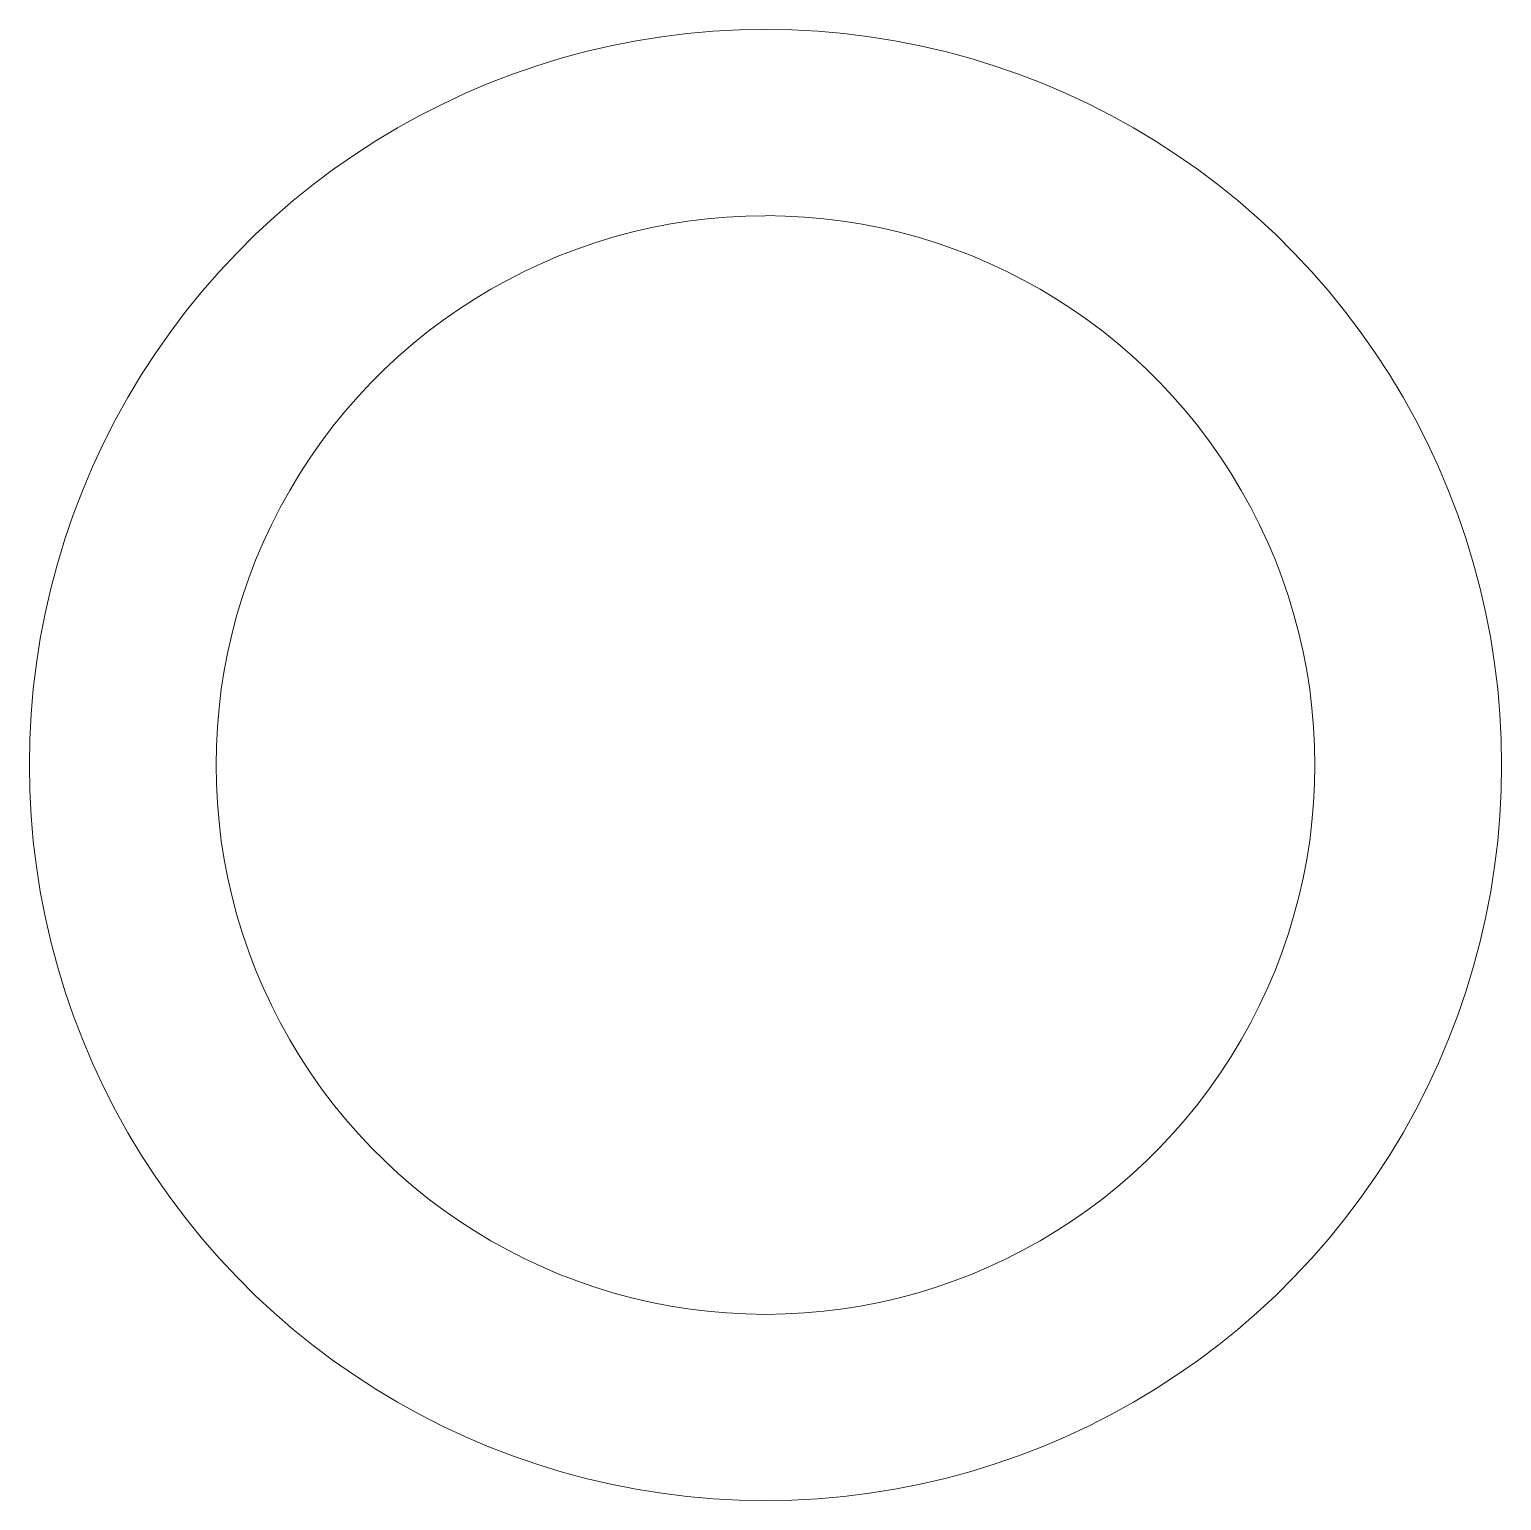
# Model space of a CAD drawing. Header units: centimetres. Extents: x -20.3 to 20.3, y -34.1 to 34.1.
# Drawn here: x -12.186 to -10.605, y -34.056 to -32.476 of the extents above; entities that cross this region are included whole.
import ezdxf

# ---------------------------------------------------------------- set-up
doc = ezdxf.new("R2010")
doc.units = ezdxf.units.CM
doc.header["$MEASUREMENT"] = 0
doc.layers.add('layer 1', color=7, linetype='Continuous')

msp = doc.modelspace()

# ---------------------------------------------------------------- linework, layer by layer
at = {"layer": 'layer 1', "color": 1, "lineweight": 9}
for points in [[(-11.3951, -32.47619), (-11.3951, -32.47619), (-11.42327, -32.47668), (-11.42327, -32.47668), (-11.42327, -32.47668), (-11.42327, -32.47668), (-11.45126, -32.47816), (-11.45126, -32.47816), (-11.45126, -32.47816), (-11.45126, -32.47816), (-11.47907, -32.48061), (-11.47907, -32.48061), (-11.47907, -32.48061), (-11.47907, -32.48061), (-11.50668, -32.48403), (-11.50668, -32.48403), (-11.50668, -32.48403), (-11.50668, -32.48403), (-11.53405, -32.48841), (-11.53405, -32.48841), (-11.53405, -32.48841), (-11.53405, -32.48841), (-11.56117, -32.49373), (-11.56117, -32.49373), (-11.56117, -32.49373), (-11.56117, -32.49373), (-11.58802, -32.49997), (-11.58802, -32.49997), (-11.58802, -32.49997), (-11.58802, -32.49997), (-11.61458, -32.50713), (-11.61458, -32.50713), (-11.61458, -32.50713), (-11.61458, -32.50713), (-11.64082, -32.5152), (-11.64082, -32.5152), (-11.64082, -32.5152), (-11.64082, -32.5152), (-11.66671, -32.52416), (-11.66671, -32.52416), (-11.66671, -32.52416), (-11.66671, -32.52416), (-11.69225, -32.53399), (-11.69225, -32.53399), (-11.69225, -32.53399), (-11.69225, -32.53399), (-11.7174, -32.5447), (-11.7174, -32.5447), (-11.7174, -32.5447), (-11.7174, -32.5447), (-11.74215, -32.55625), (-11.74215, -32.55625), (-11.74215, -32.55625), (-11.74215, -32.55625), (-11.76647, -32.56864), (-11.76647, -32.56864), (-11.76647, -32.56864), (-11.76647, -32.56864), (-11.79034, -32.58187), (-11.79034, -32.58187), (-11.79034, -32.58187), (-11.79034, -32.58187), (-11.81374, -32.59591), (-11.81374, -32.59591), (-11.81374, -32.59591), (-11.81374, -32.59591), (-11.83665, -32.61076), (-11.83665, -32.61076), (-11.83665, -32.61076), (-11.83665, -32.61076), (-11.85904, -32.6264), (-11.85904, -32.6264), (-11.85904, -32.6264), (-11.85904, -32.6264), (-11.8809, -32.64281), (-11.8809, -32.64281), (-11.8809, -32.64281), (-11.8809, -32.64281), (-11.9022, -32.65999), (-11.9022, -32.65999), (-11.9022, -32.65999), (-11.9022, -32.65999), (-11.92292, -32.67792), (-11.92292, -32.67792), (-11.92292, -32.67792), (-11.92292, -32.67792), (-11.94304, -32.69659), (-11.94304, -32.69659), (-11.94304, -32.69659), (-11.94304, -32.69659), (-11.96254, -32.71598), (-11.96254, -32.71598), (-11.96254, -32.71598), (-11.96254, -32.71598), (-11.9814, -32.7361), (-11.9814, -32.7361), (-11.9814, -32.7361), (-11.9814, -32.7361), (-11.99958, -32.75691), (-11.99958, -32.75691), (-11.99958, -32.75691), (-11.99958, -32.75691), (-12.01708, -32.77842), (-12.01708, -32.77842), (-12.01708, -32.77842), (-12.01708, -32.77842), (-12.03386, -32.80059), (-12.03386, -32.80059), (-12.03386, -32.80059), (-12.03386, -32.80059), (-12.04992, -32.82344), (-12.04992, -32.82344), (-12.04992, -32.82344), (-12.04992, -32.82344), (-12.06523, -32.84694), (-12.06523, -32.84694), (-12.06523, -32.84694), (-12.06523, -32.84694), (-12.0796, -32.87083), (-12.0796, -32.87083), (-12.0796, -32.87083), (-12.0796, -32.87083), (-12.09338, -32.89568), (-12.09338, -32.89568), (-12.09338, -32.89568), (-12.09338, -32.89568), (-12.10608, -32.92067), (-12.10608, -32.92067), (-12.10608, -32.92067), (-12.10608, -32.92067), (-12.11786, -32.94599), (-12.11786, -32.94599), (-12.11786, -32.94599), (-12.11786, -32.94599), (-12.12868, -32.97161), (-12.12868, -32.97161), (-12.12868, -32.97161), (-12.12868, -32.97161), (-12.13856, -32.9975), (-12.13856, -32.9975), (-12.13856, -32.9975), (-12.13856, -32.9975), (-12.1475, -33.02366), (-12.1475, -33.02366), (-12.1475, -33.02366), (-12.1475, -33.02366), (-12.1555, -33.05004), (-12.1555, -33.05004), (-12.1555, -33.05004), (-12.1555, -33.05004), (-12.16256, -33.07662), (-12.16256, -33.07662), (-12.16256, -33.07662), (-12.16256, -33.07662), (-12.16868, -33.10338), (-12.16868, -33.10338), (-12.16868, -33.10338), (-12.16868, -33.10338), (-12.17386, -33.13029), (-12.17386, -33.13029), (-12.17386, -33.13029), (-12.17386, -33.13029), (-12.1781, -33.15732), (-12.1781, -33.15732), (-12.1781, -33.15732), (-12.1781, -33.15732), (-12.1814, -33.18446), (-12.1814, -33.18446), (-12.1814, -33.18446), (-12.1814, -33.18446), (-12.18376, -33.21167), (-12.18376, -33.21167), (-12.18376, -33.21167), (-12.18376, -33.21167), (-12.18516, -33.23893), (-12.18516, -33.23893), (-12.18516, -33.23893), (-12.18516, -33.23893), (-12.18555, -33.26622), (-12.18555, -33.26622), (-12.18555, -33.26622), (-12.18555, -33.26622), (-12.18516, -33.29351), (-12.18516, -33.29351), (-12.18516, -33.29351), (-12.18516, -33.29351), (-12.18376, -33.32077), (-12.18376, -33.32077), (-12.18376, -33.32077), (-12.18376, -33.32077), (-12.1814, -33.34798), (-12.1814, -33.34798), (-12.1814, -33.34798), (-12.1814, -33.34798), (-12.1781, -33.37512), (-12.1781, -33.37512), (-12.1781, -33.37512), (-12.1781, -33.37512), (-12.17386, -33.40215), (-12.17386, -33.40215), (-12.17386, -33.40215), (-12.17386, -33.40215), (-12.16868, -33.42906), (-12.16868, -33.42906), (-12.16868, -33.42906), (-12.16868, -33.42906), (-12.16256, -33.45582), (-12.16256, -33.45582), (-12.16256, -33.45582), (-12.16256, -33.45582), (-12.1555, -33.4824), (-12.1555, -33.4824), (-12.1555, -33.4824), (-12.1555, -33.4824), (-12.1475, -33.50878), (-12.1475, -33.50878), (-12.1475, -33.50878), (-12.1475, -33.50878), (-12.13856, -33.53493), (-12.13856, -33.53493), (-12.13856, -33.53493), (-12.13856, -33.53493), (-12.12868, -33.56083), (-12.12868, -33.56083), (-12.12868, -33.56083), (-12.12868, -33.56083), (-12.11786, -33.58645), (-12.11786, -33.58645), (-12.11786, -33.58645), (-12.11786, -33.58645), (-12.10608, -33.61176), (-12.10608, -33.61176), (-12.10608, -33.61176), (-12.10608, -33.61176), (-12.09338, -33.63675), (-12.09338, -33.63675), (-12.09338, -33.63675), (-12.09338, -33.63675), (-12.07972, -33.66138), (-12.07972, -33.66138), (-12.07972, -33.66138), (-12.07972, -33.66138), (-12.0652, -33.68552), (-12.0652, -33.68552), (-12.0652, -33.68552), (-12.0652, -33.68552), (-12.0499, -33.70902), (-12.0499, -33.70902), (-12.0499, -33.70902), (-12.0499, -33.70902), (-12.03384, -33.73186), (-12.03384, -33.73186), (-12.03384, -33.73186), (-12.03384, -33.73186), (-12.01706, -33.75404), (-12.01706, -33.75404), (-12.01706, -33.75404), (-12.01706, -33.75404), (-11.99956, -33.77554), (-11.99956, -33.77554), (-11.99956, -33.77554), (-11.99956, -33.77554), (-11.98138, -33.79636), (-11.98138, -33.79636), (-11.98138, -33.79636), (-11.98138, -33.79636), (-11.96252, -33.81647), (-11.96252, -33.81647), (-11.96252, -33.81647), (-11.96252, -33.81647), (-11.94302, -33.83586), (-11.94302, -33.83586), (-11.94302, -33.83586), (-11.94302, -33.83586), (-11.9229, -33.85453), (-11.9229, -33.85453), (-11.9229, -33.85453), (-11.9229, -33.85453), (-11.90218, -33.87246), (-11.90218, -33.87246), (-11.90218, -33.87246), (-11.90218, -33.87246), (-11.88088, -33.88964), (-11.88088, -33.88964), (-11.88088, -33.88964), (-11.88088, -33.88964), (-11.85902, -33.90606), (-11.85902, -33.90606), (-11.85902, -33.90606), (-11.85902, -33.90606), (-11.83663, -33.9217), (-11.83663, -33.9217), (-11.83663, -33.9217), (-11.83663, -33.9217), (-11.81372, -33.93654), (-11.81372, -33.93654), (-11.81372, -33.93654), (-11.81372, -33.93654), (-11.79032, -33.95058), (-11.79032, -33.95058), (-11.79032, -33.95058), (-11.79032, -33.95058), (-11.76645, -33.96381), (-11.76645, -33.96381), (-11.76645, -33.96381), (-11.76645, -33.96381), (-11.74213, -33.97621), (-11.74213, -33.97621), (-11.74213, -33.97621), (-11.74213, -33.97621), (-11.71738, -33.98776), (-11.71738, -33.98776), (-11.71738, -33.98776), (-11.71738, -33.98776), (-11.69223, -33.99846), (-11.69223, -33.99846), (-11.69223, -33.99846), (-11.69223, -33.99846), (-11.66669, -34.0083), (-11.66669, -34.0083), (-11.66669, -34.0083), (-11.66669, -34.0083), (-11.6408, -34.01726), (-11.6408, -34.01726), (-11.6408, -34.01726), (-11.6408, -34.01726), (-11.61456, -34.02532), (-11.61456, -34.02532), (-11.61456, -34.02532), (-11.61456, -34.02532), (-11.58801, -34.03248), (-11.58801, -34.03248), (-11.58801, -34.03248), (-11.58801, -34.03248), (-11.56116, -34.03873), (-11.56116, -34.03873), (-11.56116, -34.03873), (-11.56116, -34.03873), (-11.53404, -34.04405), (-11.53404, -34.04405), (-11.53404, -34.04405), (-11.53404, -34.04405), (-11.50666, -34.04843), (-11.50666, -34.04843), (-11.50666, -34.04843), (-11.50666, -34.04843), (-11.47906, -34.05184), (-11.47906, -34.05184), (-11.47906, -34.05184), (-11.47906, -34.05184), (-11.45125, -34.05429), (-11.45125, -34.05429), (-11.45125, -34.05429), (-11.45125, -34.05429), (-11.42326, -34.05577), (-11.42326, -34.05577), (-11.42326, -34.05577), (-11.42326, -34.05577), (-11.3951, -34.05625), (-11.3951, -34.05625), (-11.3951, -34.05625), (-11.3951, -34.05625), (-11.36694, -34.05574), (-11.36694, -34.05574), (-11.36694, -34.05574), (-11.36694, -34.05574), (-11.33894, -34.05427), (-11.33894, -34.05427), (-11.33894, -34.05427), (-11.33894, -34.05427), (-11.31113, -34.05182), (-11.31113, -34.05182), (-11.31113, -34.05182), (-11.31113, -34.05182), (-11.28353, -34.0484), (-11.28353, -34.0484), (-11.28353, -34.0484), (-11.28353, -34.0484), (-11.25615, -34.04402), (-11.25615, -34.04402), (-11.25615, -34.04402), (-11.25615, -34.04402), (-11.22904, -34.0387), (-11.22904, -34.0387), (-11.22904, -34.0387), (-11.22904, -34.0387), (-11.20219, -34.03246), (-11.20219, -34.03246), (-11.20219, -34.03246), (-11.20219, -34.03246), (-11.17564, -34.02529), (-11.17564, -34.02529), (-11.17564, -34.02529), (-11.17564, -34.02529), (-11.1494, -34.01723), (-11.1494, -34.01723), (-11.1494, -34.01723), (-11.1494, -34.01723), (-11.1235, -34.00827), (-11.1235, -34.00827), (-11.1235, -34.00827), (-11.1235, -34.00827), (-11.09797, -33.99844), (-11.09797, -33.99844), (-11.09797, -33.99844), (-11.09797, -33.99844), (-11.07282, -33.98773), (-11.07282, -33.98773), (-11.07282, -33.98773), (-11.07282, -33.98773), (-11.04807, -33.97618), (-11.04807, -33.97618), (-11.04807, -33.97618), (-11.04807, -33.97618), (-11.02375, -33.96378), (-11.02375, -33.96378), (-11.02375, -33.96378), (-11.02375, -33.96378), (-10.99988, -33.95056), (-10.99988, -33.95056), (-10.99988, -33.95056), (-10.99988, -33.95056), (-10.97648, -33.93652), (-10.97648, -33.93652), (-10.97648, -33.93652), (-10.97648, -33.93652), (-10.95357, -33.92167), (-10.95357, -33.92167), (-10.95357, -33.92167), (-10.95357, -33.92167), (-10.93117, -33.90603), (-10.93117, -33.90603), (-10.93117, -33.90603), (-10.93117, -33.90603), (-10.90932, -33.88962), (-10.90932, -33.88962), (-10.90932, -33.88962), (-10.90932, -33.88962), (-10.88801, -33.87244), (-10.88801, -33.87244), (-10.88801, -33.87244), (-10.88801, -33.87244), (-10.86729, -33.85451), (-10.86729, -33.85451), (-10.86729, -33.85451), (-10.86729, -33.85451), (-10.84717, -33.83584), (-10.84717, -33.83584), (-10.84717, -33.83584), (-10.84717, -33.83584), (-10.82767, -33.81644), (-10.82767, -33.81644), (-10.82767, -33.81644), (-10.82767, -33.81644), (-10.80883, -33.79633), (-10.80883, -33.79633), (-10.80883, -33.79633), (-10.80883, -33.79633), (-10.79066, -33.77552), (-10.79066, -33.77552), (-10.79066, -33.77552), (-10.79066, -33.77552), (-10.77316, -33.75401), (-10.77316, -33.75401), (-10.77316, -33.75401), (-10.77316, -33.75401), (-10.75638, -33.73183), (-10.75638, -33.73183), (-10.75638, -33.73183), (-10.75638, -33.73183), (-10.74031, -33.70899), (-10.74031, -33.70899), (-10.74031, -33.70899), (-10.74031, -33.70899), (-10.72501, -33.68549), (-10.72501, -33.68549), (-10.72501, -33.68549), (-10.72501, -33.68549), (-10.71039, -33.66118), (-10.71039, -33.66118), (-10.71039, -33.66118), (-10.71039, -33.66118), (-10.69683, -33.63674), (-10.69683, -33.63674), (-10.69683, -33.63674), (-10.69683, -33.63674), (-10.68411, -33.61176), (-10.68411, -33.61176), (-10.68411, -33.61176), (-10.68411, -33.61176), (-10.67235, -33.58644), (-10.67235, -33.58644), (-10.67235, -33.58644), (-10.67235, -33.58644), (-10.66153, -33.56082), (-10.66153, -33.56082), (-10.66153, -33.56082), (-10.66153, -33.56082), (-10.65165, -33.53492), (-10.65165, -33.53492), (-10.65165, -33.53492), (-10.65165, -33.53492), (-10.64271, -33.50877), (-10.64271, -33.50877), (-10.64271, -33.50877), (-10.64271, -33.50877), (-10.63471, -33.48239), (-10.63471, -33.48239), (-10.63471, -33.48239), (-10.63471, -33.48239), (-10.62765, -33.45581), (-10.62765, -33.45581), (-10.62765, -33.45581), (-10.62765, -33.45581), (-10.62153, -33.42905), (-10.62153, -33.42905), (-10.62153, -33.42905), (-10.62153, -33.42905), (-10.61635, -33.40214), (-10.61635, -33.40214), (-10.61635, -33.40214), (-10.61635, -33.40214), (-10.61211, -33.37511), (-10.61211, -33.37511), (-10.61211, -33.37511), (-10.61211, -33.37511), (-10.60881, -33.34797), (-10.60881, -33.34797), (-10.60881, -33.34797), (-10.60881, -33.34797), (-10.60645, -33.32076), (-10.60645, -33.32076), (-10.60645, -33.32076), (-10.60645, -33.32076), (-10.60505, -33.2935), (-10.60505, -33.2935), (-10.60505, -33.2935), (-10.60505, -33.2935), (-10.60466, -33.26621), (-10.60466, -33.26621), (-10.60466, -33.26621), (-10.60466, -33.26621), (-10.60505, -33.23892), (-10.60505, -33.23892), (-10.60505, -33.23892), (-10.60505, -33.23892), (-10.60645, -33.21166), (-10.60645, -33.21166), (-10.60645, -33.21166), (-10.60645, -33.21166), (-10.60881, -33.18445), (-10.60881, -33.18445), (-10.60881, -33.18445), (-10.60881, -33.18445), (-10.61211, -33.15731), (-10.61211, -33.15731), (-10.61211, -33.15731), (-10.61211, -33.15731), (-10.61635, -33.13028), (-10.61635, -33.13028), (-10.61635, -33.13028), (-10.61635, -33.13028), (-10.62153, -33.10337), (-10.62153, -33.10337), (-10.62153, -33.10337), (-10.62153, -33.10337), (-10.62765, -33.07661), (-10.62765, -33.07661), (-10.62765, -33.07661), (-10.62765, -33.07661), (-10.63471, -33.05003), (-10.63471, -33.05003), (-10.63471, -33.05003), (-10.63471, -33.05003), (-10.64271, -33.02365), (-10.64271, -33.02365), (-10.64271, -33.02365), (-10.64271, -33.02365), (-10.65165, -32.9975), (-10.65165, -32.9975), (-10.65165, -32.9975), (-10.65165, -32.9975), (-10.66153, -32.9716), (-10.66153, -32.9716), (-10.66153, -32.9716), (-10.66153, -32.9716), (-10.67235, -32.94598), (-10.67235, -32.94598), (-10.67235, -32.94598), (-10.67235, -32.94598), (-10.68411, -32.92067), (-10.68411, -32.92067), (-10.68411, -32.92067), (-10.68411, -32.92067), (-10.69683, -32.89568), (-10.69683, -32.89568), (-10.69683, -32.89568), (-10.69683, -32.89568), (-10.7105, -32.87104), (-10.7105, -32.87104), (-10.7105, -32.87104), (-10.7105, -32.87104), (-10.72502, -32.84691), (-10.72502, -32.84691), (-10.72502, -32.84691), (-10.72502, -32.84691), (-10.74031, -32.82341), (-10.74031, -32.82341), (-10.74031, -32.82341), (-10.74031, -32.82341), (-10.75638, -32.80057), (-10.75638, -32.80057), (-10.75638, -32.80057), (-10.75638, -32.80057), (-10.77316, -32.77839), (-10.77316, -32.77839), (-10.77316, -32.77839), (-10.77316, -32.77839), (-10.79066, -32.75688), (-10.79066, -32.75688), (-10.79066, -32.75688), (-10.79066, -32.75688), (-10.80883, -32.73607), (-10.80883, -32.73607), (-10.80883, -32.73607), (-10.80883, -32.73607), (-10.82767, -32.71596), (-10.82767, -32.71596), (-10.82767, -32.71596), (-10.82767, -32.71596), (-10.84717, -32.69656), (-10.84717, -32.69656), (-10.84717, -32.69656), (-10.84717, -32.69656), (-10.86729, -32.67789), (-10.86729, -32.67789), (-10.86729, -32.67789), (-10.86729, -32.67789), (-10.88801, -32.65996), (-10.88801, -32.65996), (-10.88801, -32.65996), (-10.88801, -32.65996), (-10.90932, -32.64278), (-10.90932, -32.64278), (-10.90932, -32.64278), (-10.90932, -32.64278), (-10.93117, -32.62637), (-10.93117, -32.62637), (-10.93117, -32.62637), (-10.93117, -32.62637), (-10.95357, -32.61073), (-10.95357, -32.61073), (-10.95357, -32.61073), (-10.95357, -32.61073), (-10.97648, -32.59589), (-10.97648, -32.59589), (-10.97648, -32.59589), (-10.97648, -32.59589), (-10.99988, -32.58184), (-10.99988, -32.58184), (-10.99988, -32.58184), (-10.99988, -32.58184), (-11.02375, -32.56862), (-11.02375, -32.56862), (-11.02375, -32.56862), (-11.02375, -32.56862), (-11.04807, -32.55622), (-11.04807, -32.55622), (-11.04807, -32.55622), (-11.04807, -32.55622), (-11.07282, -32.54467), (-11.07282, -32.54467), (-11.07282, -32.54467), (-11.07282, -32.54467), (-11.09797, -32.53397), (-11.09797, -32.53397), (-11.09797, -32.53397), (-11.09797, -32.53397), (-11.1235, -32.52413), (-11.1235, -32.52413), (-11.1235, -32.52413), (-11.1235, -32.52413), (-11.1494, -32.51517), (-11.1494, -32.51517), (-11.1494, -32.51517), (-11.1494, -32.51517), (-11.17564, -32.50711), (-11.17564, -32.50711), (-11.17564, -32.50711), (-11.17564, -32.50711), (-11.20219, -32.49995), (-11.20219, -32.49995), (-11.20219, -32.49995), (-11.20219, -32.49995), (-11.22904, -32.4937), (-11.22904, -32.4937), (-11.22904, -32.4937), (-11.22904, -32.4937), (-11.25615, -32.48838), (-11.25615, -32.48838), (-11.25615, -32.48838), (-11.25615, -32.48838), (-11.28353, -32.484), (-11.28353, -32.484), (-11.28353, -32.484), (-11.28353, -32.484), (-11.31113, -32.48058), (-11.31113, -32.48058), (-11.31113, -32.48058), (-11.31113, -32.48058), (-11.33894, -32.47813), (-11.33894, -32.47813), (-11.33894, -32.47813), (-11.33894, -32.47813), (-11.36693, -32.47666), (-11.36693, -32.47666), (-11.36693, -32.47666), (-11.36693, -32.47666), (-11.3951, -32.47616), (-11.3951, -32.47616)], [(-11.3951, -32.67618), (-11.3951, -32.67618), (-11.37408, -32.67656), (-11.37408, -32.67656), (-11.37408, -32.67656), (-11.37408, -32.67656), (-11.35319, -32.67769), (-11.35319, -32.67769), (-11.35319, -32.67769), (-11.35319, -32.67769), (-11.33243, -32.67953), (-11.33243, -32.67953), (-11.33243, -32.67953), (-11.33243, -32.67953), (-11.31182, -32.6821), (-11.31182, -32.6821), (-11.31182, -32.6821), (-11.31182, -32.6821), (-11.29139, -32.68537), (-11.29139, -32.68537), (-11.29139, -32.68537), (-11.29139, -32.68537), (-11.27115, -32.68935), (-11.27115, -32.68935), (-11.27115, -32.68935), (-11.27115, -32.68935), (-11.2511, -32.69402), (-11.2511, -32.69402), (-11.2511, -32.69402), (-11.2511, -32.69402), (-11.23128, -32.69938), (-11.23128, -32.69938), (-11.23128, -32.69938), (-11.23128, -32.69938), (-11.21171, -32.70541), (-11.21171, -32.70541), (-11.21171, -32.70541), (-11.21171, -32.70541), (-11.19238, -32.71211), (-11.19238, -32.71211), (-11.19238, -32.71211), (-11.19238, -32.71211), (-11.17332, -32.71946), (-11.17332, -32.71946), (-11.17332, -32.71946), (-11.17332, -32.71946), (-11.15454, -32.72746), (-11.15454, -32.72746), (-11.15454, -32.72746), (-11.15454, -32.72746), (-11.13608, -32.7361), (-11.13608, -32.7361), (-11.13608, -32.7361), (-11.13608, -32.7361), (-11.11792, -32.74536), (-11.11792, -32.74536), (-11.11792, -32.74536), (-11.11792, -32.74536), (-11.1001, -32.75524), (-11.1001, -32.75524), (-11.1001, -32.75524), (-11.1001, -32.75524), (-11.08264, -32.76573), (-11.08264, -32.76573), (-11.08264, -32.76573), (-11.08264, -32.76573), (-11.06554, -32.77681), (-11.06554, -32.77681), (-11.06554, -32.77681), (-11.06554, -32.77681), (-11.04882, -32.78849), (-11.04882, -32.78849), (-11.04882, -32.78849), (-11.04882, -32.78849), (-11.0325, -32.80075), (-11.0325, -32.80075), (-11.0325, -32.80075), (-11.0325, -32.80075), (-11.0166, -32.81358), (-11.0166, -32.81358), (-11.0166, -32.81358), (-11.0166, -32.81358), (-11.00114, -32.82697), (-11.00114, -32.82697), (-11.00114, -32.82697), (-11.00114, -32.82697), (-10.98612, -32.84091), (-10.98612, -32.84091), (-10.98612, -32.84091), (-10.98612, -32.84091), (-10.97158, -32.8554), (-10.97158, -32.8554), (-10.97158, -32.8554), (-10.97158, -32.8554), (-10.95751, -32.87041), (-10.95751, -32.87041), (-10.95751, -32.87041), (-10.95751, -32.87041), (-10.94396, -32.88596), (-10.94396, -32.88596), (-10.94396, -32.88596), (-10.94396, -32.88596), (-10.93089, -32.90202), (-10.93089, -32.90202), (-10.93089, -32.90202), (-10.93089, -32.90202), (-10.91837, -32.91858), (-10.91837, -32.91858), (-10.91837, -32.91858), (-10.91837, -32.91858), (-10.90639, -32.93564), (-10.90639, -32.93564), (-10.90639, -32.93564), (-10.90639, -32.93564), (-10.89497, -32.95318), (-10.89497, -32.95318), (-10.89497, -32.95318), (-10.89497, -32.95318), (-10.88413, -32.9712), (-10.88413, -32.9712), (-10.88413, -32.9712), (-10.88413, -32.9712), (-10.87395, -32.9896), (-10.87395, -32.9896), (-10.87395, -32.9896), (-10.87395, -32.9896), (-10.86447, -33.00825), (-10.86447, -33.00825), (-10.86447, -33.00825), (-10.86447, -33.00825), (-10.85569, -33.02715), (-10.85569, -33.02715), (-10.85569, -33.02715), (-10.85569, -33.02715), (-10.8476, -33.04628), (-10.8476, -33.04628), (-10.8476, -33.04628), (-10.8476, -33.04628), (-10.84023, -33.06561), (-10.84023, -33.06561), (-10.84023, -33.06561), (-10.84023, -33.06561), (-10.83355, -33.08514), (-10.83355, -33.08514), (-10.83355, -33.08514), (-10.83355, -33.08514), (-10.82757, -33.10483), (-10.82757, -33.10483), (-10.82757, -33.10483), (-10.82757, -33.10483), (-10.82229, -33.12468), (-10.82229, -33.12468), (-10.82229, -33.12468), (-10.82229, -33.12468), (-10.81773, -33.14466), (-10.81773, -33.14466), (-10.81773, -33.14466), (-10.81773, -33.14466), (-10.81387, -33.16474), (-10.81387, -33.16474), (-10.81387, -33.16474), (-10.81387, -33.16474), (-10.81071, -33.18492), (-10.81071, -33.18492), (-10.81071, -33.18492), (-10.81071, -33.18492), (-10.80825, -33.20518), (-10.80825, -33.20518), (-10.80825, -33.20518), (-10.80825, -33.20518), (-10.80644, -33.22549), (-10.80644, -33.22549), (-10.80644, -33.22549), (-10.80644, -33.22549), (-10.80544, -33.24584), (-10.80544, -33.24584), (-10.80544, -33.24584), (-10.80544, -33.24584), (-10.80506, -33.26621), (-10.80506, -33.26621), (-10.80506, -33.26621), (-10.80506, -33.26621), (-10.80544, -33.28658), (-10.80544, -33.28658), (-10.80544, -33.28658), (-10.80544, -33.28658), (-10.80644, -33.30693), (-10.80644, -33.30693), (-10.80644, -33.30693), (-10.80644, -33.30693), (-10.80825, -33.32724), (-10.80825, -33.32724), (-10.80825, -33.32724), (-10.80825, -33.32724), (-10.81071, -33.3475), (-10.81071, -33.3475), (-10.81071, -33.3475), (-10.81071, -33.3475), (-10.81387, -33.36768), (-10.81387, -33.36768), (-10.81387, -33.36768), (-10.81387, -33.36768), (-10.81773, -33.38777), (-10.81773, -33.38777), (-10.81773, -33.38777), (-10.81773, -33.38777), (-10.82229, -33.40774), (-10.82229, -33.40774), (-10.82229, -33.40774), (-10.82229, -33.40774), (-10.82757, -33.42759), (-10.82757, -33.42759), (-10.82757, -33.42759), (-10.82757, -33.42759), (-10.83355, -33.44728), (-10.83355, -33.44728), (-10.83355, -33.44728), (-10.83355, -33.44728), (-10.84023, -33.46681), (-10.84023, -33.46681), (-10.84023, -33.46681), (-10.84023, -33.46681), (-10.8476, -33.48614), (-10.8476, -33.48614), (-10.8476, -33.48614), (-10.8476, -33.48614), (-10.85569, -33.50527), (-10.85569, -33.50527), (-10.85569, -33.50527), (-10.85569, -33.50527), (-10.86447, -33.52417), (-10.86447, -33.52417), (-10.86447, -33.52417), (-10.86447, -33.52417), (-10.87395, -33.54283), (-10.87395, -33.54283), (-10.87395, -33.54283), (-10.87395, -33.54283), (-10.88412, -33.56122), (-10.88412, -33.56122), (-10.88412, -33.56122), (-10.88412, -33.56122), (-10.89495, -33.57923), (-10.89495, -33.57923), (-10.89495, -33.57923), (-10.89495, -33.57923), (-10.90637, -33.59678), (-10.90637, -33.59678), (-10.90637, -33.59678), (-10.90637, -33.59678), (-10.91836, -33.61383), (-10.91836, -33.61383), (-10.91836, -33.61383), (-10.91836, -33.61383), (-10.93088, -33.6304), (-10.93088, -33.6304), (-10.93088, -33.6304), (-10.93088, -33.6304), (-10.94394, -33.64645), (-10.94394, -33.64645), (-10.94394, -33.64645), (-10.94394, -33.64645), (-10.9575, -33.662), (-10.9575, -33.662), (-10.9575, -33.662), (-10.9575, -33.662), (-10.97156, -33.67702), (-10.97156, -33.67702), (-10.97156, -33.67702), (-10.97156, -33.67702), (-10.9861, -33.6915), (-10.9861, -33.6915), (-10.9861, -33.6915), (-10.9861, -33.6915), (-11.00113, -33.70545), (-11.00113, -33.70545), (-11.00113, -33.70545), (-11.00113, -33.70545), (-11.01659, -33.71884), (-11.01659, -33.71884), (-11.01659, -33.71884), (-11.01659, -33.71884), (-11.03248, -33.73166), (-11.03248, -33.73166), (-11.03248, -33.73166), (-11.03248, -33.73166), (-11.04881, -33.74392), (-11.04881, -33.74392), (-11.04881, -33.74392), (-11.04881, -33.74392), (-11.06553, -33.7556), (-11.06553, -33.7556), (-11.06553, -33.7556), (-11.06553, -33.7556), (-11.08263, -33.76669), (-11.08263, -33.76669), (-11.08263, -33.76669), (-11.08263, -33.76669), (-11.10009, -33.77718), (-11.10009, -33.77718), (-11.10009, -33.77718), (-11.10009, -33.77718), (-11.11791, -33.78706), (-11.11791, -33.78706), (-11.11791, -33.78706), (-11.11791, -33.78706), (-11.13607, -33.79632), (-11.13607, -33.79632), (-11.13607, -33.79632), (-11.13607, -33.79632), (-11.15453, -33.80496), (-11.15453, -33.80496), (-11.15453, -33.80496), (-11.15453, -33.80496), (-11.17331, -33.81295), (-11.17331, -33.81295), (-11.17331, -33.81295), (-11.17331, -33.81295), (-11.19237, -33.82031), (-11.19237, -33.82031), (-11.19237, -33.82031), (-11.19237, -33.82031), (-11.21169, -33.827), (-11.21169, -33.827), (-11.21169, -33.827), (-11.21169, -33.827), (-11.23127, -33.83303), (-11.23127, -33.83303), (-11.23127, -33.83303), (-11.23127, -33.83303), (-11.25109, -33.83839), (-11.25109, -33.83839), (-11.25109, -33.83839), (-11.25109, -33.83839), (-11.27113, -33.84306), (-11.27113, -33.84306), (-11.27113, -33.84306), (-11.27113, -33.84306), (-11.29138, -33.84704), (-11.29138, -33.84704), (-11.29138, -33.84704), (-11.29138, -33.84704), (-11.31181, -33.85031), (-11.31181, -33.85031), (-11.31181, -33.85031), (-11.31181, -33.85031), (-11.33242, -33.85288), (-11.33242, -33.85288), (-11.33242, -33.85288), (-11.33242, -33.85288), (-11.35318, -33.85472), (-11.35318, -33.85472), (-11.35318, -33.85472), (-11.35318, -33.85472), (-11.37408, -33.85585), (-11.37408, -33.85585), (-11.37408, -33.85585), (-11.37408, -33.85585), (-11.39509, -33.85624), (-11.39509, -33.85624), (-11.39509, -33.85624), (-11.39509, -33.85624), (-11.41611, -33.85586), (-11.41611, -33.85586), (-11.41611, -33.85586), (-11.41611, -33.85586), (-11.437, -33.85474), (-11.437, -33.85474), (-11.437, -33.85474), (-11.437, -33.85474), (-11.45776, -33.85289), (-11.45776, -33.85289), (-11.45776, -33.85289), (-11.45776, -33.85289), (-11.47837, -33.85033), (-11.47837, -33.85033), (-11.47837, -33.85033), (-11.47837, -33.85033), (-11.4988, -33.84705), (-11.4988, -33.84705), (-11.4988, -33.84705), (-11.4988, -33.84705), (-11.51905, -33.84307), (-11.51905, -33.84307), (-11.51905, -33.84307), (-11.51905, -33.84307), (-11.53909, -33.8384), (-11.53909, -33.8384), (-11.53909, -33.8384), (-11.53909, -33.8384), (-11.55891, -33.83304), (-11.55891, -33.83304), (-11.55891, -33.83304), (-11.55891, -33.83304), (-11.57848, -33.82701), (-11.57848, -33.82701), (-11.57848, -33.82701), (-11.57848, -33.82701), (-11.59781, -33.82031), (-11.59781, -33.82031), (-11.59781, -33.82031), (-11.59781, -33.82031), (-11.61687, -33.81296), (-11.61687, -33.81296), (-11.61687, -33.81296), (-11.61687, -33.81296), (-11.63565, -33.80496), (-11.63565, -33.80496), (-11.63565, -33.80496), (-11.63565, -33.80496), (-11.65411, -33.79632), (-11.65411, -33.79632), (-11.65411, -33.79632), (-11.65411, -33.79632), (-11.67227, -33.78706), (-11.67227, -33.78706), (-11.67227, -33.78706), (-11.67227, -33.78706), (-11.69009, -33.77718), (-11.69009, -33.77718), (-11.69009, -33.77718), (-11.69009, -33.77718), (-11.70755, -33.7667), (-11.70755, -33.7667), (-11.70755, -33.7667), (-11.70755, -33.7667), (-11.72465, -33.75561), (-11.72465, -33.75561), (-11.72465, -33.75561), (-11.72465, -33.75561), (-11.74137, -33.74393), (-11.74137, -33.74393), (-11.74137, -33.74393), (-11.74137, -33.74393), (-11.75769, -33.73167), (-11.75769, -33.73167), (-11.75769, -33.73167), (-11.75769, -33.73167), (-11.77359, -33.71884), (-11.77359, -33.71884), (-11.77359, -33.71884), (-11.77359, -33.71884), (-11.78905, -33.70545), (-11.78905, -33.70545), (-11.78905, -33.70545), (-11.78905, -33.70545), (-11.80407, -33.69151), (-11.80407, -33.69151), (-11.80407, -33.69151), (-11.80407, -33.69151), (-11.81861, -33.67702), (-11.81861, -33.67702), (-11.81861, -33.67702), (-11.81861, -33.67702), (-11.83268, -33.66201), (-11.83268, -33.66201), (-11.83268, -33.66201), (-11.83268, -33.66201), (-11.84625, -33.64647), (-11.84625, -33.64647), (-11.84625, -33.64647), (-11.84625, -33.64647), (-11.85932, -33.63041), (-11.85932, -33.63041), (-11.85932, -33.63041), (-11.85932, -33.63041), (-11.87184, -33.61385), (-11.87184, -33.61385), (-11.87184, -33.61385), (-11.87184, -33.61385), (-11.88382, -33.59679), (-11.88382, -33.59679), (-11.88382, -33.59679), (-11.88382, -33.59679), (-11.89524, -33.57925), (-11.89524, -33.57925), (-11.89524, -33.57925), (-11.89524, -33.57925), (-11.90608, -33.56123), (-11.90608, -33.56123), (-11.90608, -33.56123), (-11.90608, -33.56123), (-11.91628, -33.54284), (-11.91628, -33.54284), (-11.91628, -33.54284), (-11.91628, -33.54284), (-11.92576, -33.52418), (-11.92576, -33.52418), (-11.92576, -33.52418), (-11.92576, -33.52418), (-11.93454, -33.50528), (-11.93454, -33.50528), (-11.93454, -33.50528), (-11.93454, -33.50528), (-11.94263, -33.48616), (-11.94263, -33.48616), (-11.94263, -33.48616), (-11.94263, -33.48616), (-11.95, -33.46682), (-11.95, -33.46682), (-11.95, -33.46682), (-11.95, -33.46682), (-11.95668, -33.4473), (-11.95668, -33.4473), (-11.95668, -33.4473), (-11.95668, -33.4473), (-11.96266, -33.4276), (-11.96266, -33.4276), (-11.96266, -33.4276), (-11.96266, -33.4276), (-11.96791, -33.40776), (-11.96791, -33.40776), (-11.96791, -33.40776), (-11.96791, -33.40776), (-11.97247, -33.38778), (-11.97247, -33.38778), (-11.97247, -33.38778), (-11.97247, -33.38778), (-11.97633, -33.36769), (-11.97633, -33.36769), (-11.97633, -33.36769), (-11.97633, -33.36769), (-11.97949, -33.34751), (-11.97949, -33.34751), (-11.97949, -33.34751), (-11.97949, -33.34751), (-11.98196, -33.32726), (-11.98196, -33.32726), (-11.98196, -33.32726), (-11.98196, -33.32726), (-11.98376, -33.30694), (-11.98376, -33.30694), (-11.98376, -33.30694), (-11.98376, -33.30694), (-11.98476, -33.28659), (-11.98476, -33.28659), (-11.98476, -33.28659), (-11.98476, -33.28659), (-11.98515, -33.26622), (-11.98515, -33.26622), (-11.98515, -33.26622), (-11.98515, -33.26622), (-11.98476, -33.24586), (-11.98476, -33.24586), (-11.98476, -33.24586), (-11.98476, -33.24586), (-11.98376, -33.22551), (-11.98376, -33.22551), (-11.98376, -33.22551), (-11.98376, -33.22551), (-11.98196, -33.20519), (-11.98196, -33.20519), (-11.98196, -33.20519), (-11.98196, -33.20519), (-11.97949, -33.18493), (-11.97949, -33.18493), (-11.97949, -33.18493), (-11.97949, -33.18493), (-11.97633, -33.16475), (-11.97633, -33.16475), (-11.97633, -33.16475), (-11.97633, -33.16475), (-11.97247, -33.14466), (-11.97247, -33.14466), (-11.97247, -33.14466), (-11.97247, -33.14466), (-11.96791, -33.12469), (-11.96791, -33.12469), (-11.96791, -33.12469), (-11.96791, -33.12469), (-11.96266, -33.10484), (-11.96266, -33.10484), (-11.96266, -33.10484), (-11.96266, -33.10484), (-11.95668, -33.08515), (-11.95668, -33.08515), (-11.95668, -33.08515), (-11.95668, -33.08515), (-11.95, -33.06562), (-11.95, -33.06562), (-11.95, -33.06562), (-11.95, -33.06562), (-11.94263, -33.04629), (-11.94263, -33.04629), (-11.94263, -33.04629), (-11.94263, -33.04629), (-11.93454, -33.02716), (-11.93454, -33.02716), (-11.93454, -33.02716), (-11.93454, -33.02716), (-11.92576, -33.00825), (-11.92576, -33.00825), (-11.92576, -33.00825), (-11.92576, -33.00825), (-11.91628, -32.9896), (-11.91628, -32.9896), (-11.91628, -32.9896), (-11.91628, -32.9896), (-11.90609, -32.97121), (-11.90609, -32.97121), (-11.90609, -32.97121), (-11.90609, -32.97121), (-11.89526, -32.95319), (-11.89526, -32.95319), (-11.89526, -32.95319), (-11.89526, -32.95319), (-11.88384, -32.93565), (-11.88384, -32.93565), (-11.88384, -32.93565), (-11.88384, -32.93565), (-11.87186, -32.91859), (-11.87186, -32.91859), (-11.87186, -32.91859), (-11.87186, -32.91859), (-11.85934, -32.90203), (-11.85934, -32.90203), (-11.85934, -32.90203), (-11.85934, -32.90203), (-11.84628, -32.88597), (-11.84628, -32.88597), (-11.84628, -32.88597), (-11.84628, -32.88597), (-11.8327, -32.87043), (-11.8327, -32.87043), (-11.8327, -32.87043), (-11.8327, -32.87043), (-11.81864, -32.85542), (-11.81864, -32.85542), (-11.81864, -32.85542), (-11.81864, -32.85542), (-11.8041, -32.84093), (-11.8041, -32.84093), (-11.8041, -32.84093), (-11.8041, -32.84093), (-11.78908, -32.82699), (-11.78908, -32.82699), (-11.78908, -32.82699), (-11.78908, -32.82699), (-11.77362, -32.8136), (-11.77362, -32.8136), (-11.77362, -32.8136), (-11.77362, -32.8136), (-11.75772, -32.80077), (-11.75772, -32.80077), (-11.75772, -32.80077), (-11.75772, -32.80077), (-11.7414, -32.78851), (-11.7414, -32.78851), (-11.7414, -32.78851), (-11.7414, -32.78851), (-11.72467, -32.77683), (-11.72467, -32.77683), (-11.72467, -32.77683), (-11.72467, -32.77683), (-11.70757, -32.76574), (-11.70757, -32.76574), (-11.70757, -32.76574), (-11.70757, -32.76574), (-11.69011, -32.75526), (-11.69011, -32.75526), (-11.69011, -32.75526), (-11.69011, -32.75526), (-11.67229, -32.74538), (-11.67229, -32.74538), (-11.67229, -32.74538), (-11.67229, -32.74538), (-11.65413, -32.73612), (-11.65413, -32.73612), (-11.65413, -32.73612), (-11.65413, -32.73612), (-11.63567, -32.72748), (-11.63567, -32.72748), (-11.63567, -32.72748), (-11.63567, -32.72748), (-11.61689, -32.71948), (-11.61689, -32.71948), (-11.61689, -32.71948), (-11.61689, -32.71948), (-11.59783, -32.71213), (-11.59783, -32.71213), (-11.59783, -32.71213), (-11.59783, -32.71213), (-11.57851, -32.70543), (-11.57851, -32.70543), (-11.57851, -32.70543), (-11.57851, -32.70543), (-11.55893, -32.6994), (-11.55893, -32.6994), (-11.55893, -32.6994), (-11.55893, -32.6994), (-11.53911, -32.69404), (-11.53911, -32.69404), (-11.53911, -32.69404), (-11.53911, -32.69404), (-11.51907, -32.68937), (-11.51907, -32.68937), (-11.51907, -32.68937), (-11.51907, -32.68937), (-11.49883, -32.68539), (-11.49883, -32.68539), (-11.49883, -32.68539), (-11.49883, -32.68539), (-11.47839, -32.68212), (-11.47839, -32.68212), (-11.47839, -32.68212), (-11.47839, -32.68212), (-11.45779, -32.67955), (-11.45779, -32.67955), (-11.45779, -32.67955), (-11.45779, -32.67955), (-11.43703, -32.67771), (-11.43703, -32.67771), (-11.43703, -32.67771), (-11.43703, -32.67771), (-11.41613, -32.67658), (-11.41613, -32.67658), (-11.41613, -32.67658), (-11.41613, -32.67658), (-11.3951, -32.6762), (-11.3951, -32.6762)]]:
    msp.add_open_spline(points, degree=3, knots=[0, 0, 0, 0, 0.0055249, 0.0055249, 0.0055249, 0.0055249, 0.0110497, 0.0110497, 0.0110497, 0.0110497, 0.0165746, 0.0165746, 0.0165746, 0.0165746, 0.0220994, 0.0220994, 0.0220994, 0.0220994, 0.0276243, 0.0276243, 0.0276243, 0.0276243, 0.0331492, 0.0331492, 0.0331492, 0.0331492, 0.038674, 0.038674, 0.038674, 0.038674, 0.0441989, 0.0441989, 0.0441989, 0.0441989, 0.0497238, 0.0497238, 0.0497238, 0.0497238, 0.0552486, 0.0552486, 0.0552486, 0.0552486, 0.0607735, 0.0607735, 0.0607735, 0.0607735, 0.0662983, 0.0662983, 0.0662983, 0.0662983, 0.0718232, 0.0718232, 0.0718232, 0.0718232, 0.0773481, 0.0773481, 0.0773481, 0.0773481, 0.0828729, 0.0828729, 0.0828729, 0.0828729, 0.0883978, 0.0883978, 0.0883978, 0.0883978, 0.0939227, 0.0939227, 0.0939227, 0.0939227, 0.0994475, 0.0994475, 0.0994475, 0.0994475, 0.1049724, 0.1049724, 0.1049724, 0.1049724, 0.1104972, 0.1104972, 0.1104972, 0.1104972, 0.1160221, 0.1160221, 0.1160221, 0.1160221, 0.121547, 0.121547, 0.121547, 0.121547, 0.1270718, 0.1270718, 0.1270718, 0.1270718, 0.1325967, 0.1325967, 0.1325967, 0.1325967, 0.1381215, 0.1381215, 0.1381215, 0.1381215, 0.1436464, 0.1436464, 0.1436464, 0.1436464, 0.1491713, 0.1491713, 0.1491713, 0.1491713, 0.1546961, 0.1546961, 0.1546961, 0.1546961, 0.160221, 0.160221, 0.160221, 0.160221, 0.1657459, 0.1657459, 0.1657459, 0.1657459, 0.1712707, 0.1712707, 0.1712707, 0.1712707, 0.1767956, 0.1767956, 0.1767956, 0.1767956, 0.1823204, 0.1823204, 0.1823204, 0.1823204, 0.1878453, 0.1878453, 0.1878453, 0.1878453, 0.1933702, 0.1933702, 0.1933702, 0.1933702, 0.198895, 0.198895, 0.198895, 0.198895, 0.2044199, 0.2044199, 0.2044199, 0.2044199, 0.2099448, 0.2099448, 0.2099448, 0.2099448, 0.2154696, 0.2154696, 0.2154696, 0.2154696, 0.2209945, 0.2209945, 0.2209945, 0.2209945, 0.2265193, 0.2265193, 0.2265193, 0.2265193, 0.2320442, 0.2320442, 0.2320442, 0.2320442, 0.2375691, 0.2375691, 0.2375691, 0.2375691, 0.2430939, 0.2430939, 0.2430939, 0.2430939, 0.2486188, 0.2486188, 0.2486188, 0.2486188, 0.2541436, 0.2541436, 0.2541436, 0.2541436, 0.2596685, 0.2596685, 0.2596685, 0.2596685, 0.2651934, 0.2651934, 0.2651934, 0.2651934, 0.2707182, 0.2707182, 0.2707182, 0.2707182, 0.2762431, 0.2762431, 0.2762431, 0.2762431, 0.281768, 0.281768, 0.281768, 0.281768, 0.2872928, 0.2872928, 0.2872928, 0.2872928, 0.2928177, 0.2928177, 0.2928177, 0.2928177, 0.2983425, 0.2983425, 0.2983425, 0.2983425, 0.3038674, 0.3038674, 0.3038674, 0.3038674, 0.3093923, 0.3093923, 0.3093923, 0.3093923, 0.3149171, 0.3149171, 0.3149171, 0.3149171, 0.320442, 0.320442, 0.320442, 0.320442, 0.3259669, 0.3259669, 0.3259669, 0.3259669, 0.3314917, 0.3314917, 0.3314917, 0.3314917, 0.3370166, 0.3370166, 0.3370166, 0.3370166, 0.3425414, 0.3425414, 0.3425414, 0.3425414, 0.3480663, 0.3480663, 0.3480663, 0.3480663, 0.3535912, 0.3535912, 0.3535912, 0.3535912, 0.359116, 0.359116, 0.359116, 0.359116, 0.3646409, 0.3646409, 0.3646409, 0.3646409, 0.3701657, 0.3701657, 0.3701657, 0.3701657, 0.3756906, 0.3756906, 0.3756906, 0.3756906, 0.3812155, 0.3812155, 0.3812155, 0.3812155, 0.3867403, 0.3867403, 0.3867403, 0.3867403, 0.3922652, 0.3922652, 0.3922652, 0.3922652, 0.3977901, 0.3977901, 0.3977901, 0.3977901, 0.4033149, 0.4033149, 0.4033149, 0.4033149, 0.4088398, 0.4088398, 0.4088398, 0.4088398, 0.4143646, 0.4143646, 0.4143646, 0.4143646, 0.4198895, 0.4198895, 0.4198895, 0.4198895, 0.4254144, 0.4254144, 0.4254144, 0.4254144, 0.4309392, 0.4309392, 0.4309392, 0.4309392, 0.4364641, 0.4364641, 0.4364641, 0.4364641, 0.441989, 0.441989, 0.441989, 0.441989, 0.4475138, 0.4475138, 0.4475138, 0.4475138, 0.4530387, 0.4530387, 0.4530387, 0.4530387, 0.4585635, 0.4585635, 0.4585635, 0.4585635, 0.4640884, 0.4640884, 0.4640884, 0.4640884, 0.4696133, 0.4696133, 0.4696133, 0.4696133, 0.4751381, 0.4751381, 0.4751381, 0.4751381, 0.480663, 0.480663, 0.480663, 0.480663, 0.4861878, 0.4861878, 0.4861878, 0.4861878, 0.4917127, 0.4917127, 0.4917127, 0.4917127, 0.4972376, 0.4972376, 0.4972376, 0.4972376, 0.5027624, 0.5027624, 0.5027624, 0.5027624, 0.5082873, 0.5082873, 0.5082873, 0.5082873, 0.5138122, 0.5138122, 0.5138122, 0.5138122, 0.519337, 0.519337, 0.519337, 0.519337, 0.5248619, 0.5248619, 0.5248619, 0.5248619, 0.5303867, 0.5303867, 0.5303867, 0.5303867, 0.5359116, 0.5359116, 0.5359116, 0.5359116, 0.5414365, 0.5414365, 0.5414365, 0.5414365, 0.5469613, 0.5469613, 0.5469613, 0.5469613, 0.5524862, 0.5524862, 0.5524862, 0.5524862, 0.558011, 0.558011, 0.558011, 0.558011, 0.5635359, 0.5635359, 0.5635359, 0.5635359, 0.5690608, 0.5690608, 0.5690608, 0.5690608, 0.5745856, 0.5745856, 0.5745856, 0.5745856, 0.5801105, 0.5801105, 0.5801105, 0.5801105, 0.5856354, 0.5856354, 0.5856354, 0.5856354, 0.5911602, 0.5911602, 0.5911602, 0.5911602, 0.5966851, 0.5966851, 0.5966851, 0.5966851, 0.6022099, 0.6022099, 0.6022099, 0.6022099, 0.6077348, 0.6077348, 0.6077348, 0.6077348, 0.6132597, 0.6132597, 0.6132597, 0.6132597, 0.6187845, 0.6187845, 0.6187845, 0.6187845, 0.6243094, 0.6243094, 0.6243094, 0.6243094, 0.6298343, 0.6298343, 0.6298343, 0.6298343, 0.6353591, 0.6353591, 0.6353591, 0.6353591, 0.640884, 0.640884, 0.640884, 0.640884, 0.6464088, 0.6464088, 0.6464088, 0.6464088, 0.6519337, 0.6519337, 0.6519337, 0.6519337, 0.6574586, 0.6574586, 0.6574586, 0.6574586, 0.6629834, 0.6629834, 0.6629834, 0.6629834, 0.6685083, 0.6685083, 0.6685083, 0.6685083, 0.6740331, 0.6740331, 0.6740331, 0.6740331, 0.679558, 0.679558, 0.679558, 0.679558, 0.6850829, 0.6850829, 0.6850829, 0.6850829, 0.6906077, 0.6906077, 0.6906077, 0.6906077, 0.6961326, 0.6961326, 0.6961326, 0.6961326, 0.7016575, 0.7016575, 0.7016575, 0.7016575, 0.7071823, 0.7071823, 0.7071823, 0.7071823, 0.7127072, 0.7127072, 0.7127072, 0.7127072, 0.718232, 0.718232, 0.718232, 0.718232, 0.7237569, 0.7237569, 0.7237569, 0.7237569, 0.7292818, 0.7292818, 0.7292818, 0.7292818, 0.7348066, 0.7348066, 0.7348066, 0.7348066, 0.7403315, 0.7403315, 0.7403315, 0.7403315, 0.7458564, 0.7458564, 0.7458564, 0.7458564, 0.7513812, 0.7513812, 0.7513812, 0.7513812, 0.7569061, 0.7569061, 0.7569061, 0.7569061, 0.7624309, 0.7624309, 0.7624309, 0.7624309, 0.7679558, 0.7679558, 0.7679558, 0.7679558, 0.7734807, 0.7734807, 0.7734807, 0.7734807, 0.7790055, 0.7790055, 0.7790055, 0.7790055, 0.7845304, 0.7845304, 0.7845304, 0.7845304, 0.7900552, 0.7900552, 0.7900552, 0.7900552, 0.7955801, 0.7955801, 0.7955801, 0.7955801, 0.801105, 0.801105, 0.801105, 0.801105, 0.8066298, 0.8066298, 0.8066298, 0.8066298, 0.8121547, 0.8121547, 0.8121547, 0.8121547, 0.8176796, 0.8176796, 0.8176796, 0.8176796, 0.8232044, 0.8232044, 0.8232044, 0.8232044, 0.8287293, 0.8287293, 0.8287293, 0.8287293, 0.8342541, 0.8342541, 0.8342541, 0.8342541, 0.839779, 0.839779, 0.839779, 0.839779, 0.8453039, 0.8453039, 0.8453039, 0.8453039, 0.8508287, 0.8508287, 0.8508287, 0.8508287, 0.8563536, 0.8563536, 0.8563536, 0.8563536, 0.8618785, 0.8618785, 0.8618785, 0.8618785, 0.8674033, 0.8674033, 0.8674033, 0.8674033, 0.8729282, 0.8729282, 0.8729282, 0.8729282, 0.878453, 0.878453, 0.878453, 0.878453, 0.8839779, 0.8839779, 0.8839779, 0.8839779, 0.8895028, 0.8895028, 0.8895028, 0.8895028, 0.8950276, 0.8950276, 0.8950276, 0.8950276, 0.9005525, 0.9005525, 0.9005525, 0.9005525, 0.9060773, 0.9060773, 0.9060773, 0.9060773, 0.9116022, 0.9116022, 0.9116022, 0.9116022, 0.9171271, 0.9171271, 0.9171271, 0.9171271, 0.9226519, 0.9226519, 0.9226519, 0.9226519, 0.9281768, 0.9281768, 0.9281768, 0.9281768, 0.9337017, 0.9337017, 0.9337017, 0.9337017, 0.9392265, 0.9392265, 0.9392265, 0.9392265, 0.9447514, 0.9447514, 0.9447514, 0.9447514, 0.9502762, 0.9502762, 0.9502762, 0.9502762, 0.9558011, 0.9558011, 0.9558011, 0.9558011, 0.961326, 0.961326, 0.961326, 0.961326, 0.9668508, 0.9668508, 0.9668508, 0.9668508, 0.9723757, 0.9723757, 0.9723757, 0.9723757, 0.9779006, 0.9779006, 0.9779006, 0.9779006, 0.9834254, 0.9834254, 0.9834254, 0.9834254, 0.9889503, 0.9889503, 0.9889503, 0.9889503, 1, 1, 1, 1], dxfattribs=at)

doc.saveas('drawing.dxf')
